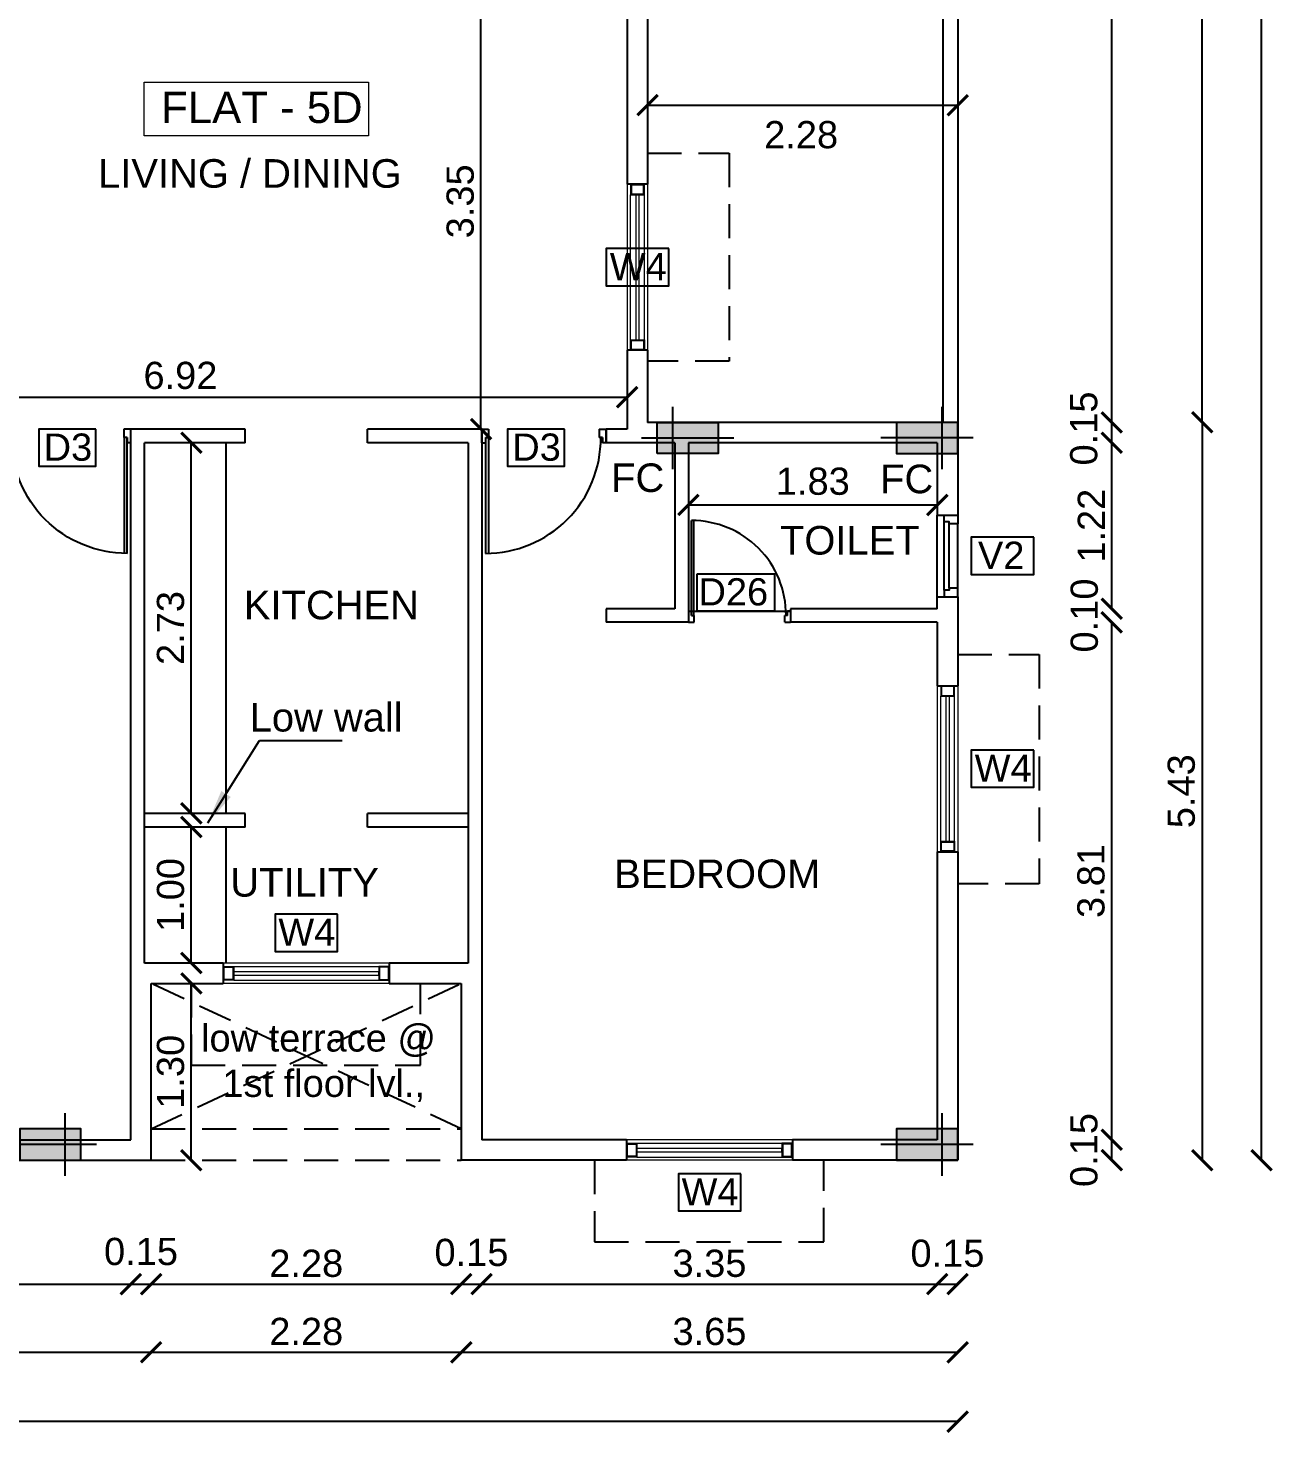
# Model space of a CAD drawing. Header units: metres. Extents: x 2130 to 3135, y 5414 to 5819.
# Drawn here: x 2925.13 to 2934.28, y 5611.28 to 5621.61 of the extents above; entities that cross this region are included whole.
import ezdxf
from ezdxf.enums import TextEntityAlignment as Align

# ---------------------------------------------------------------- set-up
doc = ezdxf.new("R2010")
doc.units = ezdxf.units.M
doc.header["$MEASUREMENT"] = 0
doc.header["$PDMODE"] = 34
doc.linetypes.add('HIDDEN', pattern=[0.375, 0.25, -0.125])
doc.layers.get('0').update_dxf_attribs({"lineweight": 18})
doc.layers.get('Defpoints').update_dxf_attribs({"lineweight": 18})
for name, color, linetype in [('col', 1, 'Continuous'), ('DIM', 8, 'Continuous'), ('JD', 3, 'Continuous'), ('WALL', 2, 'Continuous'), ('WIN', 5, 'Continuous')]:
    doc.layers.add(name, color=color, linetype=linetype)
for name, color, linetype, lineweight in [('flat name', 6, 'Continuous', 18), ('FURNITURE', 4, 'Continuous', 25), ('text', 7, 'Continuous', 25)]:
    doc.layers.add(name, color=color, linetype=linetype, lineweight=lineweight)
doc.styles.add('A1', font='arial.ttf')
doc.styles.add('R1', font='arial.ttf')
doc.dimstyles.new('DIM-CMDA', dxfattribs={"dimtxt": 0.2, "dimasz": 0.15, "dimexe": 0.05, "dimexo": 0.0625, "dimgap": 0.05, "dimtad": 1, "dimzin": 1, "dimdsep": 46, "dimtxsty": 'R1', "dimblk": 'ARCHTICK', "dimcen": 0.09, "dimse1": 1, "dimse2": 1, "dimclrd": 8, "dimclre": 8, "dimadec": 0, "dimazin": 0, "dimtm": 1e-09, "dimtfac": 1, "dimtofl": 0, "dimtmove": 2, "dimatfit": 3, "dimfxl": 0, "dimtolj": 1, "dimtzin": 0, "dimlwd": -1, "dimlwe": -1, "dimarcsym": 0})

# ---------------------------------------------------------------- blocks, each defined once
blk = doc.blocks.new('A$C451D3D78')
at = {"layer": 'WIN'}
for p, q in [((0.851, 0.887), (0, 0.887)), ((0.851, 0.866), (0.001, 0.866)), ((0.813, 0.915), (0.913, 0.915)), ((0.813, 0.915), (0.813, 0.888)), ((0.851, 0.888), (0.813, 0.888)), ((0.851, 0.888), (0.851, 0.864)), ((0.913, 0.864), (0.851, 0.864)), ((0.913, 0.915), (0.913, 0.864)), ((0.851, 0.027), (0.813, 0.027)), ((0.813, 0), (0.813, 0.027)), ((0.913, 0.051), (0.851, 0.051)), ((0.851, 0.027), (0.851, 0.051)), ((0.913, 0.051), (0.913, 0)), ((0.813, 0), (0.913, 0))]:
    blk.add_line(p, q, dxfattribs=at)
blk.add_arc((0.846, 0.885), 0.846, 179.8207, 270.3545, dxfattribs=at)
blk = doc.blocks.new('A$C43150011')
at = {"layer": 'WIN'}
for p, q in [((0.667, 0.75), (0.749, 0.75)), ((0.667, 0.75), (0.667, 0.728)), ((0.698, 0.728), (0.667, 0.728)), ((0.698, 0.728), (0.698, 0.708)), ((0.749, 0.708), (0.749, 0.75)), ((0.749, 0.708), (0.698, 0.708)), ((0.698, 0.023), (0, 0.023)), ((0.698, 0.04), (0.001, 0.04)), ((0.667, 0), (0.667, 0.022)), ((0.698, 0.022), (0.667, 0.022)), ((0.667, 0), (0.749, 0)), ((0.749, 0.042), (0.698, 0.042)), ((0.698, 0.022), (0.698, 0.042)), ((0.749, 0), (0.749, 0.042))]:
    blk.add_line(p, q, dxfattribs=at)
blk.add_lwpolyline([(0.667, 0), (0.667, 0.75)], dxfattribs=at)
blk.add_arc((0.694, 0.025), 0.693, 89.6455, 180.1793, dxfattribs=at)
blk = doc.blocks.new('A$C5D530010')
at = {"layer": 'WIN', "lineweight": 9}
blk.add_lwpolyline([(0.064, 0.077), (0.064, 1.143), (0.089, 1.143), (0.089, 0.077)], close=True, dxfattribs=at)
at = {"color": 7, "lineweight": 9}
for points in [[(0.025, 1.22), (0.127, 1.22), (0.127, 1.143), (0.025, 1.143)], [(0.025, 0), (0.025, 0.077), (0.127, 0.077), (0.127, 0)]]:
    blk.add_wipeout(points, dxfattribs=at).dxf.layer = 'WIN'
at = {"layer": 'WIN', "lineweight": 9}
for p, q in [((0, 0), (0, 1.22)), ((0.025, 1.143), (0.025, 0.077)), ((0.127, 1.143), (0.127, 0.077)), ((0.15, 0), (0.15, 1.22))]:
    blk.add_line(p, q, dxfattribs=at)
at = {"layer": 'WIN', "color": 7, "lineweight": 9}
for points in [[(0.025, 1.22), (0.025, 1.143), (0.127, 1.143), (0.127, 1.22), (0.025, 1.22)], [(0.127, 0), (0.025, 0), (0.025, 0.077), (0.127, 0.077), (0.127, 0)]]:
    blk.add_lwpolyline(points, dxfattribs=at)
for points in [[(0.031, 1.214), (0.031, 1.149), (0.121, 1.149), (0.121, 1.214)], [(0.121, 0.006), (0.031, 0.006), (0.031, 0.071), (0.121, 0.071)]]:
    blk.add_lwpolyline(points, close=True, dxfattribs=at)
blk = doc.blocks.new('A$C1E3E09E3')
at = {"layer": 'WIN'}
for p, q in [((0, 0.6), (0, 0)), ((0.05, 0.551), (0.05, 0.049)), ((0.087, 0.537), (0.087, 0.063)), ((0.15, 0.537), (0.15, 0.063))]:
    blk.add_line(p, q, dxfattribs=at)
at = {"layer": 'WIN', "color": 9}
for points in [[(0.05, 0.551), (0.05, 0.6), (0.15, 0.6), (0.15, 0.537), (0.087, 0.537), (0.087, 0.551), (0.05, 0.551)], [(0.05, 0.049), (0.05, 0), (0.15, 0), (0.15, 0.063), (0.087, 0.063), (0.087, 0.049), (0.05, 0.049)]]:
    blk.add_lwpolyline(points, dxfattribs=at)
blk = doc.blocks.new('230x450')
blk.add_hatch(color=0).paths.add_polyline_path([(1594.873, -175.039), (1595.103, -175.039), (1595.103, -175.489), (1594.873, -175.489)])
at = {"color": 0}
for p, q in [((1594.988, -174.924), (1594.988, -175.604)), ((1594.758, -175.154), (1595.218, -175.154))]:
    blk.add_line(p, q, dxfattribs=at)
blk.add_lwpolyline([(1594.873, -175.039), (1595.103, -175.039), (1595.103, -175.489), (1594.873, -175.489)], close=True, dxfattribs=at)
blk = doc.blocks.new('_ArchTick')
at = {"color": 0, "linetype": 'ByBlock', "const_width": 0.15}
blk.add_lwpolyline([(-0.5, -0.5), (0.5, 0.5)], dxfattribs=at)
blk = doc.blocks.new('*D94')
at = {"layer": 'Defpoints', "color": 0}
for p in [(2922.536, 5614.056), (2925.886, 5613.868), (2925.886, 5612.376)]:
    blk.add_point(p, dxfattribs=at)
at = {"layer": 'DIM', "color": 8}
blk.add_line((2922.536, 5612.376), (2925.886, 5612.376), dxfattribs=at)
at = {"layer": 'DIM', "color": 8, "xscale": 0.15, "yscale": 0.15, "zscale": 0.15, "rotation": 180}
blk.add_blockref('_ArchTick', (2922.536, 5612.376), dxfattribs=at)
at = {"layer": 'DIM', "color": 8, "xscale": 0.15, "yscale": 0.15, "zscale": 0.15}
blk.add_blockref('_ArchTick', (2925.886, 5612.376), dxfattribs=at)
at = {"layer": 'DIM', "color": 0, "insert": (2924.211, 5612.528), "char_height": 0.2, "attachment_point": 5, "style": 'R1'}
blk.add_mtext('\\A1;3.35', dxfattribs=at)
blk = doc.blocks.new('*D95')
at = {"layer": 'Defpoints', "color": 0}
for p in [(2925.886, 5613.868), (2926.036, 5613.824), (2926.036, 5612.376)]:
    blk.add_point(p, dxfattribs=at)
at = {"layer": 'DIM', "color": 8}
blk.add_line((2925.886, 5612.376), (2926.036, 5612.376), dxfattribs=at)
at = {"layer": 'DIM', "color": 8, "xscale": 0.15, "yscale": 0.15, "zscale": 0.15, "rotation": 180}
blk.add_blockref('_ArchTick', (2925.886, 5612.376), dxfattribs=at)
at = {"layer": 'DIM', "color": 8, "xscale": 0.15, "yscale": 0.15, "zscale": 0.15}
blk.add_blockref('_ArchTick', (2926.036, 5612.376), dxfattribs=at)
at = {"layer": 'DIM', "color": 0, "insert": (2925.961, 5612.615), "char_height": 0.2, "attachment_point": 5, "style": 'R1'}
blk.add_mtext('\\A1;0.15', dxfattribs=at)
blk = doc.blocks.new('*D96')
at = {"layer": 'Defpoints', "color": 0}
for p in [(2926.036, 5613.824), (2928.316, 5613.765), (2928.316, 5612.376)]:
    blk.add_point(p, dxfattribs=at)
at = {"layer": 'DIM', "color": 8}
blk.add_line((2926.036, 5612.376), (2928.316, 5612.376), dxfattribs=at)
at = {"layer": 'DIM', "color": 8, "xscale": 0.15, "yscale": 0.15, "zscale": 0.15, "rotation": 180}
blk.add_blockref('_ArchTick', (2926.036, 5612.376), dxfattribs=at)
at = {"layer": 'DIM', "color": 8, "xscale": 0.15, "yscale": 0.15, "zscale": 0.15}
blk.add_blockref('_ArchTick', (2928.316, 5612.376), dxfattribs=at)
at = {"layer": 'DIM', "color": 0, "insert": (2927.176, 5612.528), "char_height": 0.2, "attachment_point": 5, "style": 'R1'}
blk.add_mtext('\\A1;2.28', dxfattribs=at)
blk = doc.blocks.new('*D97')
at = {"layer": 'Defpoints', "color": 0}
for p in [(2928.316, 5613.765), (2928.466, 5613.765), (2928.466, 5612.376)]:
    blk.add_point(p, dxfattribs=at)
at = {"layer": 'DIM', "color": 8}
blk.add_line((2928.316, 5612.376), (2928.466, 5612.376), dxfattribs=at)
at = {"layer": 'DIM', "color": 8, "xscale": 0.15, "yscale": 0.15, "zscale": 0.15, "rotation": 180}
blk.add_blockref('_ArchTick', (2928.316, 5612.376), dxfattribs=at)
at = {"layer": 'DIM', "color": 8, "xscale": 0.15, "yscale": 0.15, "zscale": 0.15}
blk.add_blockref('_ArchTick', (2928.466, 5612.376), dxfattribs=at)
at = {"layer": 'DIM', "color": 0, "insert": (2928.391, 5612.608), "char_height": 0.2, "attachment_point": 5, "style": 'R1'}
blk.add_mtext('\\A1;0.15', dxfattribs=at)
blk = doc.blocks.new('*D98')
at = {"layer": 'Defpoints', "color": 0}
for p in [(2931.816, 5613.852), (2928.466, 5613.765), (2931.816, 5612.376)]:
    blk.add_point(p, dxfattribs=at)
at = {"layer": 'DIM', "color": 8}
blk.add_line((2928.466, 5612.376), (2931.816, 5612.376), dxfattribs=at)
at = {"layer": 'DIM', "color": 8, "xscale": 0.15, "yscale": 0.15, "zscale": 0.15, "rotation": 180}
blk.add_blockref('_ArchTick', (2928.466, 5612.376), dxfattribs=at)
at = {"layer": 'DIM', "color": 8, "xscale": 0.15, "yscale": 0.15, "zscale": 0.15}
blk.add_blockref('_ArchTick', (2931.816, 5612.376), dxfattribs=at)
at = {"layer": 'DIM', "color": 0, "insert": (2930.141, 5612.528), "char_height": 0.2, "attachment_point": 5, "style": 'R1'}
blk.add_mtext('\\A1;3.35', dxfattribs=at)
blk = doc.blocks.new('*D99')
at = {"layer": 'Defpoints', "color": 0}
for p in [(2931.816, 5613.852), (2931.966, 5613.808), (2931.966, 5612.376)]:
    blk.add_point(p, dxfattribs=at)
at = {"layer": 'DIM', "color": 8}
blk.add_line((2931.816, 5612.376), (2931.966, 5612.376), dxfattribs=at)
at = {"layer": 'DIM', "color": 8, "xscale": 0.15, "yscale": 0.15, "zscale": 0.15, "rotation": 180}
blk.add_blockref('_ArchTick', (2931.816, 5612.376), dxfattribs=at)
at = {"layer": 'DIM', "color": 8, "xscale": 0.15, "yscale": 0.15, "zscale": 0.15}
blk.add_blockref('_ArchTick', (2931.966, 5612.376), dxfattribs=at)
at = {"layer": 'DIM', "color": 0, "insert": (2931.891, 5612.602), "char_height": 0.2, "attachment_point": 5, "style": 'R1'}
blk.add_mtext('\\A1;0.15', dxfattribs=at)
blk = doc.blocks.new('*D104')
at = {"layer": 'Defpoints', "color": 0}
for p in [(2922.386, 5614.129), (2926.036, 5613.824), (2926.036, 5611.875)]:
    blk.add_point(p, dxfattribs=at)
at = {"layer": 'DIM', "color": 8}
blk.add_line((2922.386, 5611.875), (2926.036, 5611.875), dxfattribs=at)
at = {"layer": 'DIM', "color": 8, "xscale": 0.15, "yscale": 0.15, "zscale": 0.15, "rotation": 180}
blk.add_blockref('_ArchTick', (2922.386, 5611.875), dxfattribs=at)
at = {"layer": 'DIM', "color": 8, "xscale": 0.15, "yscale": 0.15, "zscale": 0.15}
blk.add_blockref('_ArchTick', (2926.036, 5611.875), dxfattribs=at)
at = {"layer": 'DIM', "color": 4, "insert": (2924.211, 5612.027), "char_height": 0.2, "attachment_point": 5, "style": 'R1'}
blk.add_mtext('\\A1;3.65', dxfattribs=at)
blk = doc.blocks.new('*D105')
at = {"layer": 'Defpoints', "color": 0}
for p in [(2926.036, 5613.824), (2928.316, 5613.765), (2928.316, 5611.875)]:
    blk.add_point(p, dxfattribs=at)
at = {"layer": 'DIM', "color": 8}
blk.add_line((2926.036, 5611.875), (2928.316, 5611.875), dxfattribs=at)
at = {"layer": 'DIM', "color": 8, "xscale": 0.15, "yscale": 0.15, "zscale": 0.15, "rotation": 180}
blk.add_blockref('_ArchTick', (2926.036, 5611.875), dxfattribs=at)
at = {"layer": 'DIM', "color": 8, "xscale": 0.15, "yscale": 0.15, "zscale": 0.15}
blk.add_blockref('_ArchTick', (2928.316, 5611.875), dxfattribs=at)
at = {"layer": 'DIM', "color": 4, "insert": (2927.176, 5612.027), "char_height": 0.2, "attachment_point": 5, "style": 'R1'}
blk.add_mtext('\\A1;2.28', dxfattribs=at)
blk = doc.blocks.new('*D106')
at = {"layer": 'Defpoints', "color": 0}
for p in [(2928.316, 5613.765), (2931.966, 5613.808), (2931.966, 5611.875)]:
    blk.add_point(p, dxfattribs=at)
at = {"layer": 'DIM', "color": 8}
blk.add_line((2928.316, 5611.875), (2931.966, 5611.875), dxfattribs=at)
at = {"layer": 'DIM', "color": 8, "xscale": 0.15, "yscale": 0.15, "zscale": 0.15, "rotation": 180}
blk.add_blockref('_ArchTick', (2928.316, 5611.875), dxfattribs=at)
at = {"layer": 'DIM', "color": 8, "xscale": 0.15, "yscale": 0.15, "zscale": 0.15}
blk.add_blockref('_ArchTick', (2931.966, 5611.875), dxfattribs=at)
at = {"layer": 'DIM', "color": 4, "insert": (2930.141, 5612.027), "char_height": 0.2, "attachment_point": 5, "style": 'R1'}
blk.add_mtext('\\A1;3.65', dxfattribs=at)
blk = doc.blocks.new('*D107')
at = {"layer": 'Defpoints', "color": 0}
for p in [(2909.166, 5614.032), (2931.966, 5613.808), (2909.166, 5611.365)]:
    blk.add_point(p, dxfattribs=at)
at = {"layer": 'DIM', "color": 8}
blk.add_line((2931.966, 5611.365), (2909.166, 5611.365), dxfattribs=at)
at = {"layer": 'DIM', "color": 8, "xscale": 0.15, "yscale": 0.15, "zscale": 0.15, "rotation": 180}
blk.add_blockref('_ArchTick', (2909.166, 5611.365), dxfattribs=at)
at = {"layer": 'DIM', "color": 8, "xscale": 0.15, "yscale": 0.15, "zscale": 0.15}
blk.add_blockref('_ArchTick', (2931.966, 5611.365), dxfattribs=at)
at = {"layer": 'DIM', "color": 2, "insert": (2920.566, 5611.528), "char_height": 0.22, "attachment_point": 5, "style": 'R1'}
blk.add_mtext('\\A1;22.80', dxfattribs=at)
blk = doc.blocks.new('*D108')
at = {"layer": 'Defpoints', "color": 0}
for p in [(2931.205, 5613.437), (2933.099, 5613.437), (2931.205, 5613.287)]:
    blk.add_point(p, dxfattribs=at)
at = {"layer": 'DIM', "color": 8}
blk.add_line((2933.099, 5613.287), (2933.099, 5613.437), dxfattribs=at)
at = {"layer": 'DIM', "color": 8, "xscale": 0.15, "yscale": 0.15, "zscale": 0.15}
for p, rotation in [((2933.099, 5613.437), 90), ((2933.099, 5613.287), 270)]:
    blk.add_blockref('_ArchTick', p, dxfattribs=dict(at, rotation=rotation))
at = {"layer": 'DIM', "color": 0, "insert": (2932.895, 5613.362), "char_height": 0.2, "attachment_point": 5, "rotation": 90, "style": 'R1'}
blk.add_mtext('\\A1;0.15', dxfattribs=at)
blk = doc.blocks.new('*D109')
at = {"layer": 'Defpoints', "color": 0}
for p in [(2931.431, 5617.242), (2933.099, 5617.242), (2931.205, 5613.437)]:
    blk.add_point(p, dxfattribs=at)
at = {"layer": 'DIM', "color": 8}
blk.add_line((2933.099, 5613.437), (2933.099, 5617.242), dxfattribs=at)
at = {"layer": 'DIM', "color": 8, "xscale": 0.15, "yscale": 0.15, "zscale": 0.15}
for p, rotation in [((2933.099, 5617.242), 90), ((2933.099, 5613.437), 270)]:
    blk.add_blockref('_ArchTick', p, dxfattribs=dict(at, rotation=rotation))
at = {"layer": 'DIM', "color": 0, "insert": (2932.947, 5615.34), "char_height": 0.2, "attachment_point": 5, "rotation": 90, "style": 'R1'}
blk.add_mtext('\\A1;3.81', dxfattribs=at)
blk = doc.blocks.new('*D110')
at = {"layer": 'Defpoints', "color": 0}
for p in [(2931.459, 5617.342), (2933.099, 5617.342), (2931.431, 5617.242)]:
    blk.add_point(p, dxfattribs=at)
at = {"layer": 'DIM', "color": 0, "insert": (2932.898, 5617.292), "char_height": 0.2, "attachment_point": 5, "rotation": 90, "style": 'R1'}
blk.add_mtext('\\A1;0.10', dxfattribs=at)
blk = doc.blocks.new('*D111')
at = {"layer": 'Defpoints', "color": 0}
for p in [(2931.203, 5618.562), (2933.099, 5618.562), (2931.459, 5617.342)]:
    blk.add_point(p, dxfattribs=at)
at = {"layer": 'DIM', "color": 8}
blk.add_line((2933.099, 5617.342), (2933.099, 5618.562), dxfattribs=at)
at = {"layer": 'DIM', "color": 8, "xscale": 0.15, "yscale": 0.15, "zscale": 0.15}
for p, rotation in [((2933.099, 5618.562), 90), ((2933.099, 5617.342), 270)]:
    blk.add_blockref('_ArchTick', p, dxfattribs=dict(at, rotation=rotation))
at = {"layer": 'DIM', "color": 0, "insert": (2932.949, 5617.952), "char_height": 0.2, "attachment_point": 5, "rotation": 90, "style": 'R1'}
blk.add_mtext('\\A1;1.22', dxfattribs=at)
blk = doc.blocks.new('*D112')
at = {"layer": 'Defpoints', "color": 0}
for p in [(2931.21, 5618.712), (2933.099, 5618.712), (2931.203, 5618.562)]:
    blk.add_point(p, dxfattribs=at)
at = {"layer": 'DIM', "color": 8}
blk.add_line((2933.099, 5618.562), (2933.099, 5618.712), dxfattribs=at)
at = {"layer": 'DIM', "color": 8, "xscale": 0.15, "yscale": 0.15, "zscale": 0.15}
for p, rotation in [((2933.099, 5618.712), 90), ((2933.099, 5618.562), 270)]:
    blk.add_blockref('_ArchTick', p, dxfattribs=dict(at, rotation=rotation))
at = {"layer": 'DIM', "color": 0, "insert": (2932.894, 5618.667), "char_height": 0.2, "attachment_point": 5, "rotation": 90, "style": 'R1'}
blk.add_mtext('\\A1;0.15', dxfattribs=at)
blk = doc.blocks.new('*D113')
at = {"layer": 'Defpoints', "color": 0}
for p in [(2931.298, 5625.542), (2933.099, 5625.542), (2931.21, 5618.712)]:
    blk.add_point(p, dxfattribs=at)
at = {"layer": 'DIM', "color": 8}
blk.add_line((2933.099, 5618.712), (2933.099, 5625.542), dxfattribs=at)
at = {"layer": 'DIM', "color": 8, "xscale": 0.15, "yscale": 0.15, "zscale": 0.15}
for p, rotation in [((2933.099, 5625.542), 90), ((2933.099, 5618.712), 270)]:
    blk.add_blockref('_ArchTick', p, dxfattribs=dict(at, rotation=rotation))
at = {"layer": 'DIM', "color": 0, "insert": (2932.947, 5622.127), "char_height": 0.2, "attachment_point": 5, "rotation": 90, "style": 'R1'}
blk.add_mtext('\\A1;6.83', dxfattribs=at)
blk = doc.blocks.new('*D133')
at = {"layer": 'Defpoints', "color": 0}
for p in [(2931.001, 5618.712), (2931.359, 5613.287), (2933.764, 5613.287)]:
    blk.add_point(p, dxfattribs=at)
at = {"layer": 'DIM', "color": 8}
blk.add_line((2933.764, 5618.712), (2933.764, 5613.287), dxfattribs=at)
at = {"layer": 'DIM', "color": 8, "xscale": 0.15, "yscale": 0.15, "zscale": 0.15}
for p, rotation in [((2933.764, 5618.712), 90), ((2933.764, 5613.287), 270)]:
    blk.add_blockref('_ArchTick', p, dxfattribs=dict(at, rotation=rotation))
at = {"layer": 'DIM', "color": 4, "insert": (2933.611, 5616), "char_height": 0.2, "attachment_point": 5, "rotation": 90, "style": 'R1'}
blk.add_mtext('\\A1;5.43', dxfattribs=at)
blk = doc.blocks.new('*D134')
at = {"layer": 'Defpoints', "color": 0}
for p in [(2931.263, 5649.267), (2934.201, 5649.267), (2931.359, 5613.287)]:
    blk.add_point(p, dxfattribs=at)
at = {"layer": 'DIM', "color": 8}
blk.add_line((2934.201, 5613.287), (2934.201, 5649.267), dxfattribs=at)
at = {"layer": 'DIM', "color": 8, "xscale": 0.15, "yscale": 0.15, "zscale": 0.15}
for p, rotation in [((2934.201, 5649.267), 90), ((2934.201, 5613.287), 270)]:
    blk.add_blockref('_ArchTick', p, dxfattribs=dict(at, rotation=rotation))
at = {"layer": 'DIM', "color": 2, "insert": (2934.039, 5631.277), "char_height": 0.22, "attachment_point": 5, "rotation": 90, "style": 'R1'}
blk.add_mtext('\\A1;35.98', dxfattribs=at)
blk = doc.blocks.new('*D200')
at = {"layer": 'Defpoints', "color": 0}
for p in [(2926.211, 5614.587), (2926.331, 5614.587), (2926.211, 5613.287)]:
    blk.add_point(p, dxfattribs=at)
at = {"layer": 'DIM', "color": 8}
blk.add_line((2926.331, 5613.287), (2926.331, 5614.587), dxfattribs=at)
at = {"layer": 'DIM', "color": 8, "xscale": 0.15, "yscale": 0.15, "zscale": 0.15}
for p, rotation in [((2926.331, 5614.587), 90), ((2926.331, 5613.287), 270)]:
    blk.add_blockref('_ArchTick', p, dxfattribs=dict(at, rotation=rotation))
at = {"layer": 'DIM', "color": 0, "insert": (2926.179, 5613.937), "char_height": 0.2, "attachment_point": 5, "rotation": 90, "style": 'R1'}
blk.add_mtext('\\A1;1.30', dxfattribs=at)
blk = doc.blocks.new('*D201')
at = {"layer": 'Defpoints', "color": 0}
for p in [(2926.331, 5615.737), (2926.478, 5615.737), (2926.478, 5614.737)]:
    blk.add_point(p, dxfattribs=at)
at = {"layer": 'DIM', "color": 8}
blk.add_line((2926.331, 5614.737), (2926.331, 5615.737), dxfattribs=at)
at = {"layer": 'DIM', "color": 8, "xscale": 0.15, "yscale": 0.15, "zscale": 0.15}
for p, rotation in [((2926.331, 5615.737), 90), ((2926.331, 5614.737), 270)]:
    blk.add_blockref('_ArchTick', p, dxfattribs=dict(at, rotation=rotation))
at = {"layer": 'DIM', "color": 0, "insert": (2926.179, 5615.237), "char_height": 0.2, "attachment_point": 5, "rotation": 90, "style": 'R1'}
blk.add_mtext('\\A1;1.00', dxfattribs=at)
blk = doc.blocks.new('*D202')
at = {"layer": 'Defpoints', "color": 0}
for p in [(2926.331, 5618.562), (2926.497, 5618.562), (2926.497, 5615.837)]:
    blk.add_point(p, dxfattribs=at)
at = {"layer": 'DIM', "color": 8}
blk.add_line((2926.331, 5615.837), (2926.331, 5618.562), dxfattribs=at)
at = {"layer": 'DIM', "color": 8, "xscale": 0.15, "yscale": 0.15, "zscale": 0.15}
for p, rotation in [((2926.331, 5618.562), 90), ((2926.331, 5615.837), 270)]:
    blk.add_blockref('_ArchTick', p, dxfattribs=dict(at, rotation=rotation))
at = {"layer": 'DIM', "color": 0, "insert": (2926.179, 5617.2), "char_height": 0.2, "attachment_point": 5, "rotation": 90, "style": 'R1'}
blk.add_mtext('\\A1;2.73', dxfattribs=at)
blk = doc.blocks.new('*D203')
at = {"layer": 'Defpoints', "color": 0}
for p in [(2931.816, 5618.484), (2929.986, 5618.105), (2931.816, 5618.105)]:
    blk.add_point(p, dxfattribs=at)
at = {"layer": 'DIM', "color": 8}
blk.add_line((2929.986, 5618.105), (2931.816, 5618.105), dxfattribs=at)
at = {"layer": 'DIM', "color": 8, "xscale": 0.15, "yscale": 0.15, "zscale": 0.15, "rotation": 180}
blk.add_blockref('_ArchTick', (2929.986, 5618.105), dxfattribs=at)
at = {"layer": 'DIM', "color": 8, "xscale": 0.15, "yscale": 0.15, "zscale": 0.15}
blk.add_blockref('_ArchTick', (2931.816, 5618.105), dxfattribs=at)
at = {"layer": 'DIM', "color": 0, "insert": (2930.901, 5618.278), "char_height": 0.2, "attachment_point": 5, "style": 'R1'}
blk.add_mtext('\\A1;1.83', dxfattribs=at)
blk = doc.blocks.new('*D204')
at = {"layer": 'Defpoints', "color": 0}
for p in [(2929.536, 5621.542), (2922.616, 5620.52), (2929.536, 5618.897)]:
    blk.add_point(p, dxfattribs=at)
at = {"layer": 'DIM', "color": 8}
blk.add_line((2922.616, 5618.897), (2929.536, 5618.897), dxfattribs=at)
at = {"layer": 'DIM', "color": 8, "xscale": 0.15, "yscale": 0.15, "zscale": 0.15, "rotation": 180}
blk.add_blockref('_ArchTick', (2922.616, 5618.897), dxfattribs=at)
at = {"layer": 'DIM', "color": 8, "xscale": 0.15, "yscale": 0.15, "zscale": 0.15}
blk.add_blockref('_ArchTick', (2929.536, 5618.897), dxfattribs=at)
at = {"layer": 'DIM', "color": 0, "insert": (2926.251, 5619.056), "char_height": 0.2, "attachment_point": 5, "style": 'R1'}
blk.add_mtext('\\A1;6.92', dxfattribs=at)
blk = doc.blocks.new('*D205')
at = {"layer": 'Defpoints', "color": 0}
for p in [(2929.686, 5621.542), (2931.966, 5621.542), (2931.966, 5621.044)]:
    blk.add_point(p, dxfattribs=at)
at = {"layer": 'DIM', "color": 8}
blk.add_line((2929.686, 5621.044), (2931.966, 5621.044), dxfattribs=at)
at = {"layer": 'DIM', "color": 8, "xscale": 0.15, "yscale": 0.15, "zscale": 0.15, "rotation": 180}
blk.add_blockref('_ArchTick', (2929.686, 5621.044), dxfattribs=at)
at = {"layer": 'DIM', "color": 8, "xscale": 0.15, "yscale": 0.15, "zscale": 0.15}
blk.add_blockref('_ArchTick', (2931.966, 5621.044), dxfattribs=at)
at = {"layer": 'DIM', "color": 0, "insert": (2930.815, 5620.826), "char_height": 0.2, "attachment_point": 5, "style": 'R1'}
blk.add_mtext('\\A1;2.28', dxfattribs=at)
blk = doc.blocks.new('*D362')
at = {"layer": 'Defpoints', "color": 0}
for p in [(2928.389, 5622.012), (2928.461, 5622.012), (2928.389, 5618.662)]:
    blk.add_point(p, dxfattribs=at)
at = {"layer": 'DIM', "color": 8}
blk.add_line((2928.461, 5618.662), (2928.461, 5622.012), dxfattribs=at)
at = {"layer": 'DIM', "color": 8, "xscale": 0.15, "yscale": 0.15, "zscale": 0.15}
for p, rotation in [((2928.461, 5622.012), 90), ((2928.461, 5618.662), 270)]:
    blk.add_blockref('_ArchTick', p, dxfattribs=dict(at, rotation=rotation))
at = {"layer": 'DIM', "color": 0, "insert": (2928.309, 5620.337), "char_height": 0.2, "attachment_point": 5, "rotation": 90, "style": 'R1'}
blk.add_mtext('\\A1;3.35', dxfattribs=at)
blk = doc.blocks.new('*D400')
at = {"layer": 'Defpoints', "color": 0}
for p in [(2931.298, 5625.542), (2933.764, 5625.542), (2931.001, 5618.712)]:
    blk.add_point(p, dxfattribs=at)
at = {"layer": 'DIM', "color": 8}
blk.add_line((2933.764, 5618.712), (2933.764, 5625.542), dxfattribs=at)
at = {"layer": 'DIM', "color": 8, "xscale": 0.15, "yscale": 0.15, "zscale": 0.15}
for p, rotation in [((2933.764, 5625.542), 90), ((2933.764, 5618.712), 270)]:
    blk.add_blockref('_ArchTick', p, dxfattribs=dict(at, rotation=rotation))
at = {"layer": 'DIM', "color": 4, "insert": (2933.611, 5622.127), "char_height": 0.2, "attachment_point": 5, "rotation": 90, "style": 'R1'}
blk.add_mtext('\\A1;6.83', dxfattribs=at)

msp = doc.modelspace()

# ---------------------------------------------------------------- linework, layer by layer
at = {"color": 4}
msp.add_lwpolyline([(2931.966, 5613.287), (2928.316, 5613.287), (2928.316, 5614.587), (2926.036, 5614.587), (2926.036, 5613.287), (2922.386, 5613.287), (2922.386, 5622.127), (2929.686, 5622.127), (2929.686, 5618.712), (2931.966, 5618.712)], close=True, dxfattribs=at)
at = {"layer": 'flat name', "color": 5}
msp.add_lwpolyline([(2925.984, 5621.214), (2927.633, 5621.214), (2927.633, 5620.818), (2925.984, 5620.818)], close=True, dxfattribs=at)
at = {"layer": 'FURNITURE'}
msp.add_line((2926.586, 5615.837), (2926.586, 5618.562), dxfattribs=at)
at = {"layer": 'JD', "color": 8}
for points in [[(2925.629, 5618.662), (2925.21, 5618.662), (2925.21, 5618.389), (2925.629, 5618.389)], [(2929.075, 5618.662), (2928.656, 5618.662), (2928.656, 5618.389), (2929.075, 5618.389)], [(2932.526, 5617.867), (2932.066, 5617.867), (2932.066, 5617.594), (2932.526, 5617.594)], [(2930.051, 5617.598), (2930.62, 5617.598), (2930.62, 5617.324), (2930.051, 5617.324)], [(2932.526, 5616.302), (2932.066, 5616.302), (2932.066, 5616.029), (2932.526, 5616.029)], [(2927.406, 5615.096), (2926.947, 5615.096), (2926.947, 5614.822), (2927.406, 5614.822)], [(2930.371, 5613.187), (2929.912, 5613.187), (2929.912, 5612.914), (2930.371, 5612.914)]]:
    msp.add_lwpolyline(points, close=True, dxfattribs=at)
at = {"layer": 'WALL', "color": 1}
for p, q in [((2931.856, 5625.542), (2931.856, 5618.712)), ((2931.966, 5625.542), (2931.966, 5618.712))]:
    msp.add_line(p, q, dxfattribs=at)
at = {"layer": 'WALL', "color": 2}
for p, q in [((2929.686, 5623.792), (2929.686, 5620.462)), ((2929.536, 5622.012), (2929.536, 5620.462)), ((2931.966, 5618.712), (2931.966, 5618.03)), ((2925.886, 5613.437), (2925.886, 5618.662)), ((2928.466, 5618.662), (2928.466, 5613.437)), ((2929.381, 5618.662), (2929.381, 5618.562)), ((2925.986, 5614.737), (2925.986, 5618.562)), ((2928.366, 5618.562), (2928.366, 5614.737)), ((2929.886, 5618.562), (2929.886, 5617.342)), ((2929.986, 5618.562), (2929.986, 5617.242)), ((2931.816, 5618.562), (2931.816, 5618.03)), ((2931.966, 5617.43), (2931.966, 5616.775)), ((2929.381, 5617.342), (2929.381, 5617.242)), ((2930.736, 5617.342), (2930.736, 5617.242)), ((2931.816, 5617.242), (2931.816, 5616.775)), ((2931.816, 5615.555), (2931.816, 5613.437)), ((2931.966, 5615.555), (2931.966, 5613.287)), ((2926.566, 5614.737), (2925.986, 5614.737)), ((2928.366, 5614.737), (2927.786, 5614.737)), ((2926.036, 5614.587), (2926.566, 5614.587)), ((2926.036, 5613.287), (2926.036, 5614.587)), ((2927.786, 5614.587), (2928.316, 5614.587)), ((2928.316, 5614.587), (2928.316, 5613.287)), ((2924.821, 5613.437), (2925.886, 5613.437)), ((2929.531, 5613.437), (2928.466, 5613.437)), ((2931.816, 5613.437), (2930.751, 5613.437)), ((2924.821, 5613.287), (2926.036, 5613.287)), ((2929.531, 5613.287), (2928.316, 5613.287)), ((2931.966, 5613.287), (2930.751, 5613.287))]:
    msp.add_line(p, q, dxfattribs=at)
at = {"layer": 'WALL'}
for p, q in [((2931.966, 5618.712), (2929.686, 5618.712)), ((2926.726, 5618.662), (2925.886, 5618.662)), ((2928.466, 5618.662), (2927.626, 5618.662)), ((2929.536, 5618.662), (2929.381, 5618.662)), ((2926.726, 5618.562), (2925.986, 5618.562)), ((2928.366, 5618.562), (2927.626, 5618.562)), ((2929.886, 5618.562), (2929.381, 5618.562)), ((2931.816, 5618.562), (2929.986, 5618.562)), ((2931.816, 5618.03), (2931.966, 5618.03)), ((2931.816, 5617.43), (2931.966, 5617.43)), ((2929.886, 5617.342), (2929.381, 5617.342)), ((2931.816, 5617.342), (2930.736, 5617.342)), ((2929.986, 5617.242), (2929.381, 5617.242)), ((2931.816, 5617.242), (2930.736, 5617.242))]:
    msp.add_line(p, q, dxfattribs=at)
at = {"layer": 'WALL', "linetype": 'Continuous'}
for p, q in [((2931.816, 5615.555), (2931.966, 5615.555)), ((2926.566, 5614.737), (2926.566, 5614.587)), ((2929.531, 5613.437), (2929.531, 5613.287))]:
    msp.add_line(p, q, dxfattribs=at)
at = {"layer": 'WALL', "color": 8, "linetype": 'HIDDEN'}
for p, q in [((2926.036, 5613.517), (2928.316, 5613.517)), ((2926.036, 5613.287), (2928.316, 5613.287))]:
    msp.add_line(p, q, dxfattribs=at)
at = {"layer": 'WALL', "color": 2}
for points in [[(2929.686, 5620.462), (2929.536, 5620.462)], [(2926.726, 5618.562), (2926.726, 5618.662)], [(2927.626, 5618.562), (2927.626, 5618.662)]]:
    msp.add_lwpolyline(points, dxfattribs=at)
at = {"layer": 'WALL'}
for points in [[(2931.816, 5617.342), (2931.816, 5617.43)], [(2931.816, 5616.775), (2931.966, 5616.775)], [(2931.816, 5615.555), (2931.966, 5615.555)], [(2926.566, 5614.737), (2926.566, 5614.587)], [(2927.786, 5614.737), (2927.786, 5614.587)], [(2929.531, 5613.437), (2929.531, 5613.287)], [(2930.751, 5613.437), (2930.751, 5613.287)]]:
    msp.add_lwpolyline(points, dxfattribs=at)
at = {"layer": 'WIN', "linetype": 'Continuous'}
for p, q in [((2926.726, 5615.837), (2925.986, 5615.837)), ((2928.366, 5615.837), (2927.626, 5615.837)), ((2926.726, 5615.737), (2925.986, 5615.737)), ((2928.366, 5615.737), (2927.626, 5615.737))]:
    msp.add_line(p, q, dxfattribs=at)
for points in [[(2926.726, 5615.737), (2926.726, 5615.837)], [(2927.626, 5615.737), (2927.626, 5615.837)]]:
    msp.add_lwpolyline(points, dxfattribs=at)

# ---------------------------------------------------------------- block references
at = {"layer": 'col', "color": 1, "rotation": 90}
msp.add_blockref('230x450', (2754.717, 4023.609), dxfattribs=at)
at = {"layer": 'col', "color": 1, "xscale": -1, "rotation": 270}
msp.add_blockref('230x450', (3107.005, 4023.609), dxfattribs=at)
at = {"layer": 'col', "color": 3, "xscale": -1, "rotation": 270}
for p in [(3100.558, 4018.414), (3107.005, 4018.414)]:
    msp.add_blockref('230x450', p, dxfattribs=at)
at = {"layer": 'WIN', "xscale": -1}
for name, p, rotation in [('A$C451D3D78', (2924.971, 5617.749), 270), ('A$C1E3E09E3', (2931.816, 5618.03), 180)]:
    msp.add_blockref(name, p, dxfattribs=dict(at, rotation=rotation))
at = {"layer": 'WIN'}
for name, p, rotation in [('A$C451D3D78', (2929.381, 5617.749), 90), ('A$C43150011', (2929.986, 5617.991), 270)]:
    msp.add_blockref(name, p, dxfattribs=dict(at, rotation=rotation))

# ---------------------------------------------------------------- texts
at = {"layer": 'col', "color": 1, "style": 'A1'}
for p in [(2929.613, 5618.305), (2931.591, 5618.296)]:
    msp.add_text('FC', height=0.21, dxfattribs=at).set_placement(p, align=Align.MIDDLE_CENTER)
at = {"layer": 'flat name', "insert": (2925.093, 5621.143), "char_height": 0.23, "width": 3.47059, "attachment_point": 1, "style": 'A1'}
msp.add_mtext('{\\W5.69123;  }FLAT - 5D', dxfattribs=at)
at = {"layer": 'JD', "style": 'R1'}
for s, p in [('D3', (2925.245, 5618.43)), ('D3', (2928.691, 5618.43)), ('V2', (2932.115, 5617.635)), ('D26', (2930.06, 5617.366)), ('W4', (2932.091, 5616.07)), ('W4', (2926.971, 5614.864)), ('W4', (2929.936, 5612.955))]:
    msp.add_text(s, height=0.2, dxfattribs=at).set_placement(p)
at = {"layer": 'text', "style": 'A1'}
for s, p in [('LIVING / DINING', (2926.762, 5620.542)), ('TOILET', (2931.173, 5617.845)), ('KITCHEN', (2927.361, 5617.369)), ('BEDROOM', (2930.198, 5615.393)), ('UTILITY', (2927.164, 5615.33))]:
    msp.add_text(s, height=0.21, dxfattribs=at).set_placement(p, align=Align.MIDDLE_CENTER)
msp.add_text('Low wall', height=0.21, dxfattribs=at).set_placement((2926.76, 5616.439))
at = {"layer": 'text', "insert": (2927.305, 5614.286), "char_height": 0.2, "width": 2.21841, "attachment_point": 2, "style": 'A1'}
msp.add_mtext('low terrace @  1st floor lvl.,', dxfattribs=at)

# ---------------------------------------------------------------- dimensions: what is measured, and where the dimension line sits
at = {"layer": 'DIM', "color": 7}
for base, p1, p2, angle, override, picture, middle in [((2933.764, 5625.542), (2931.001, 5618.712), (2931.298, 5625.542), 90, {"dimpost": '\\X', "dimclrt": 4}, '*D400', (2933.611, 5622.127)), ((2933.099, 5625.542), (2931.21, 5618.712), (2931.298, 5625.542), 90, {"dimpost": '\\X'}, '*D113', (2932.947, 5622.127)), ((2928.461, 5622.012), (2928.389, 5618.662), (2928.389, 5622.012), 270, {"dimpost": '\\X'}, '*D362', (2928.309, 5620.337)), ((2926.331283552, 5618.562470721), (2926.496630547, 5615.837470721), (2926.496630547, 5618.562470721), 270, {"dimpost": '\\X'}, '*D202', (2926.179100742, 5617.199970721)), ((2933.099, 5618.562), (2931.459, 5617.342), (2931.203, 5618.562), 90, {"dimpost": '\\X'}, '*D111', (2932.949, 5617.952)), ((2926.331, 5615.737), (2926.478, 5614.737), (2926.478, 5615.737), 270, {"dimpost": '\\X'}, '*D201', (2926.179, 5615.237)), ((2926.331, 5614.587), (2926.211, 5613.287), (2926.211, 5614.587), 270, {"dimpost": '\\X'}, '*D200', (2926.179, 5613.937))]:
    dim = msp.add_linear_dim(base=base, p1=p1, p2=p2, angle=angle, dimstyle='DIM-CMDA', override=override, dxfattribs=at)
    dim.commit()
    dim.dimension.update_dxf_attribs({"geometry": picture, "text_midpoint": middle})
for base, p1, p2, picture, middle in [((2931.966, 5621.044), (2929.686, 5621.542), (2931.966, 5621.542), '*D205', (2930.815, 5620.826)), ((2931.816, 5618.105), (2929.986, 5618.105), (2931.816, 5618.484), '*D203', (2930.901, 5618.278)), ((2926.036, 5612.376), (2925.886, 5613.868), (2926.036, 5613.824), '*D95', (2925.961, 5612.615)), ((2931.966, 5612.376), (2931.816, 5613.852), (2931.966, 5613.808), '*D99', (2931.891, 5612.602)), ((2928.466, 5612.376), (2928.316, 5613.765), (2928.466, 5613.765), '*D97', (2928.391, 5612.608))]:
    dim = msp.add_linear_dim(base=base, p1=p1, p2=p2, dimstyle='DIM-CMDA', override={"dimpost": '\\X'}, dxfattribs=at)
    dim.commit()
    dim.dimension.update_dxf_attribs({"geometry": picture, "text_midpoint": middle, "dimtype": 160})
for base, p1, p2, picture, middle in [((2933.099, 5618.712), (2931.203, 5618.562), (2931.21, 5618.712), '*D112', (2932.894, 5618.667)), ((2933.099, 5617.342), (2931.431, 5617.242), (2931.459, 5617.342), '*D110', (2932.898, 5617.292)), ((2933.099, 5613.437), (2931.205, 5613.287), (2931.205, 5613.437), '*D108', (2932.895, 5613.362))]:
    dim = msp.add_linear_dim(base=base, p1=p1, p2=p2, angle=90, dimstyle='DIM-CMDA', override={"dimpost": '\\X'}, dxfattribs=at)
    dim.commit()
    dim.dimension.update_dxf_attribs({"geometry": picture, "text_midpoint": middle, "dimtype": 160})
for base, p1, p2, override, picture, middle in [((2926.036, 5611.875), (2922.386, 5614.129), (2926.036, 5613.824), {"dimpost": '\\X', "dimclrt": 4}, '*D104', (2924.211, 5612.027)), ((2925.886, 5612.376), (2922.536, 5614.056), (2925.886, 5613.868), {"dimpost": '\\X'}, '*D94', (2924.211, 5612.528)), ((2928.316, 5612.376), (2926.036, 5613.824), (2928.316, 5613.765), {"dimpost": '\\X'}, '*D96', (2927.176, 5612.528)), ((2928.316, 5611.875), (2926.036, 5613.824), (2928.316, 5613.765), {"dimpost": '\\X', "dimclrt": 4}, '*D105', (2927.176, 5612.027))]:
    dim = msp.add_linear_dim(base=base, p1=p1, p2=p2, dimstyle='DIM-CMDA', override=override, dxfattribs=at)
    dim.commit()
    dim.dimension.update_dxf_attribs({"geometry": picture, "text_midpoint": middle})

# ---------------------------------------------------------------- leaders
at = {"layer": 'text'}
msp.add_leader([(2926.453, 5615.768), (2926.833, 5616.373), (2927.441, 5616.373)], dimstyle='DIM-CMDA', override={"dimasz": 0.25, "dimtad": 0, "dimclrd": 7, "dimfxl": 0.1875, "dimfxlon": 1, "dimarcsym": 1}, dxfattribs=at)

# ---------------------------------------------------------------- next in the draw order: block references
at = {"layer": 'WIN', "linetype": 'Continuous', "xscale": -1}
for p, rotation in [((2929.536, 5620.462), 180), ((2931.816, 5616.775), 180), ((2927.786, 5614.737), 90), ((2930.751, 5613.437), 90)]:
    msp.add_blockref('A$C5D530010', p, dxfattribs=dict(at, rotation=rotation))

# ---------------------------------------------------------------- next in the draw order: linework, layer by layer
at = {"color": 3}
msp.add_lwpolyline([(2929.686, 5618.712), (2931.966, 5618.712), (2931.966, 5625.542), (2929.686, 5625.542)], close=True, dxfattribs=at)
at = {"layer": 'FURNITURE'}
msp.add_line((2926.586, 5614.737), (2926.586, 5615.737), dxfattribs=at)
at = {"layer": 'JD', "color": 8}
msp.add_lwpolyline([(2929.841, 5619.989), (2929.381, 5619.989), (2929.381, 5619.716), (2929.841, 5619.716)], close=True, dxfattribs=at)
at = {"layer": 'WALL'}
for p, q in [((2929.686, 5619.242), (2929.536, 5619.242)), ((2929.536, 5619.242), (2929.536, 5618.662)), ((2929.686, 5619.242), (2929.686, 5618.712))]:
    msp.add_line(p, q, dxfattribs=at)
at = {"layer": 'WALL', "color": 8, "linetype": 'HIDDEN'}
for p, q in [((2928.316, 5613.517), (2926.036, 5614.587)), ((2926.036, 5613.517), (2928.316, 5614.587))]:
    msp.add_line(p, q, dxfattribs=at)
at = {"layer": 'WIN', "linetype": 'HIDDEN'}
for points in [[(2929.686, 5620.692), (2929.686, 5620.692), (2930.286, 5620.692), (2930.286, 5619.162), (2929.686, 5619.162)], [(2931.966, 5617.005), (2931.966, 5617.005), (2932.566, 5617.005), (2932.566, 5615.32), (2932.566, 5615.32), (2931.966, 5615.32)], [(2926.331, 5614.587), (2926.331, 5614.587), (2926.331, 5613.987), (2928.016, 5613.987), (2928.016, 5613.987), (2928.016, 5614.587)], [(2929.296, 5613.287), (2929.296, 5613.287), (2929.296, 5612.687), (2930.981, 5612.687), (2930.981, 5612.687), (2930.981, 5613.287)]]:
    msp.add_lwpolyline(points, dxfattribs=at)

# ---------------------------------------------------------------- next in the draw order: texts
at = {"layer": 'JD', "style": 'R1'}
msp.add_text('W4', height=0.2, dxfattribs=at).set_placement((2929.408, 5619.757))

# ---------------------------------------------------------------- next in the draw order: dimensions: what is measured, and where the dimension line sits
at = {"layer": 'DIM', "color": 7}
for base, p1, p2, override, picture, middle in [((2934.201, 5649.267), (2931.359, 5613.287), (2931.263, 5649.267), {"dimtxt": 0.22, "dimpost": '\\X', "dimclrt": 2}, '*D134', (2934.039, 5631.277)), ((2933.763628494, 5613.287470721), (2931.001283552, 5618.712470721), (2931.358783552, 5613.287470721), {"dimpost": '\\X', "dimclrt": 4}, '*D133', (2933.611445683, 5615.999970721)), ((2933.099082144, 5617.242470721), (2931.204703287, 5613.437470721), (2931.431263235, 5617.242470721), {"dimpost": '\\X'}, '*D109', (2932.946899334, 5615.339970721))]:
    dim = msp.add_linear_dim(base=base, p1=p1, p2=p2, angle=90, dimstyle='DIM-CMDA', override=override, dxfattribs=at)
    dim.commit()
    dim.dimension.update_dxf_attribs({"geometry": picture, "text_midpoint": middle})
dim = msp.add_linear_dim(base=(2929.536, 5618.897), p1=(2922.616, 5620.52), p2=(2929.536, 5621.542), dimstyle='DIM-CMDA', override={"dimpost": '\\X'}, dxfattribs=at)
dim.commit()
dim.dimension.update_dxf_attribs({"geometry": '*D204', "text_midpoint": (2926.251, 5619.056), "dimtype": 160})
for base, p1, p2, override, picture, middle in [((2909.166, 5611.365), (2931.966, 5613.808), (2909.166, 5614.032), {"dimtxt": 0.22, "dimpost": '\\X', "dimclrt": 2}, '*D107', (2920.566, 5611.528)), ((2931.816, 5612.376), (2928.466, 5613.765), (2931.816, 5613.852), {"dimpost": '\\X'}, '*D98', (2930.141, 5612.528)), ((2931.966, 5611.875), (2928.316, 5613.765), (2931.966, 5613.808), {"dimpost": '\\X', "dimclrt": 4}, '*D106', (2930.141, 5612.027))]:
    dim = msp.add_linear_dim(base=base, p1=p1, p2=p2, dimstyle='DIM-CMDA', override=override, dxfattribs=at)
    dim.commit()
    dim.dimension.update_dxf_attribs({"geometry": picture, "text_midpoint": middle})

doc.saveas('drawing.dxf')
